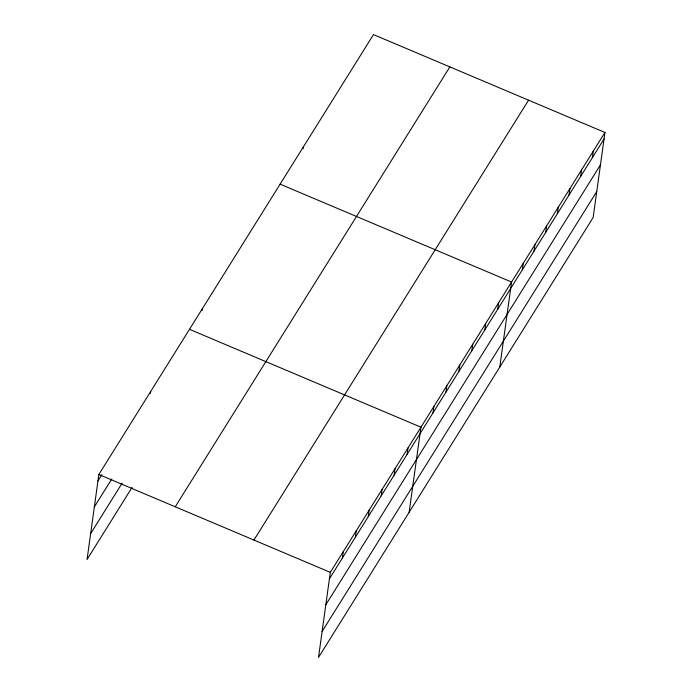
<?xml version="1.0" encoding="UTF-8"?>
<svg xmlns="http://www.w3.org/2000/svg" width="692" height="692" viewBox="0 0 692 692"><rect width="100%" height="100%" fill="white"/><g stroke="black" fill="none" stroke-linecap="round" stroke-linejoin="round"><path stroke-width="1.04" d="M604.946 132.475L330.318 572.362L318.519 657.4L593.148 217.513L604.946 132.475L373.481 34.6L98.852 474.487L87.054 559.525L132.085 487.393M150.389 393.376L150.64 391.534M202.168 310.431L202.427 308.589M303.2 148.616L303.451 146.773M342.367 558.072L343.267 551.619M355.316 537.338L356.216 530.885M368.265 516.595L369.156 510.151M381.214 495.861L382.105 489.408M394.155 475.127L395.054 468.674M407.104 454.384L408.003 447.94M409.145 512.236L420.944 427.198L189.478 329.323M433.002 412.908L433.893 406.463M445.942 392.174L446.842 385.721M458.891 371.44L459.782 364.987M471.84 350.697L472.731 344.253M484.781 329.963L485.68 323.51M497.73 309.22L498.629 302.776M499.771 367.08L511.57 282.033L280.104 184.159M522.348 269.793L523.247 263.341M534.025 251.101L534.916 244.648M545.694 232.4L546.585 225.955M557.363 213.707L558.262 207.254M569.04 195.014L569.931 188.561M580.709 176.313L581.6 169.869M592.378 157.62L593.278 151.167M97.961 480.931L101.897 474.626M94.363 506.873L111.81 478.916M90.652 533.593L122.173 483.094M175.24 506.786L449.861 66.899M253.938 540.063L528.567 100.176M329.427 578.806L604.055 138.928M325.828 604.747L600.457 164.86M322.117 631.467L596.746 191.58M98.852 474.487L330.318 572.362"/></g></svg>
